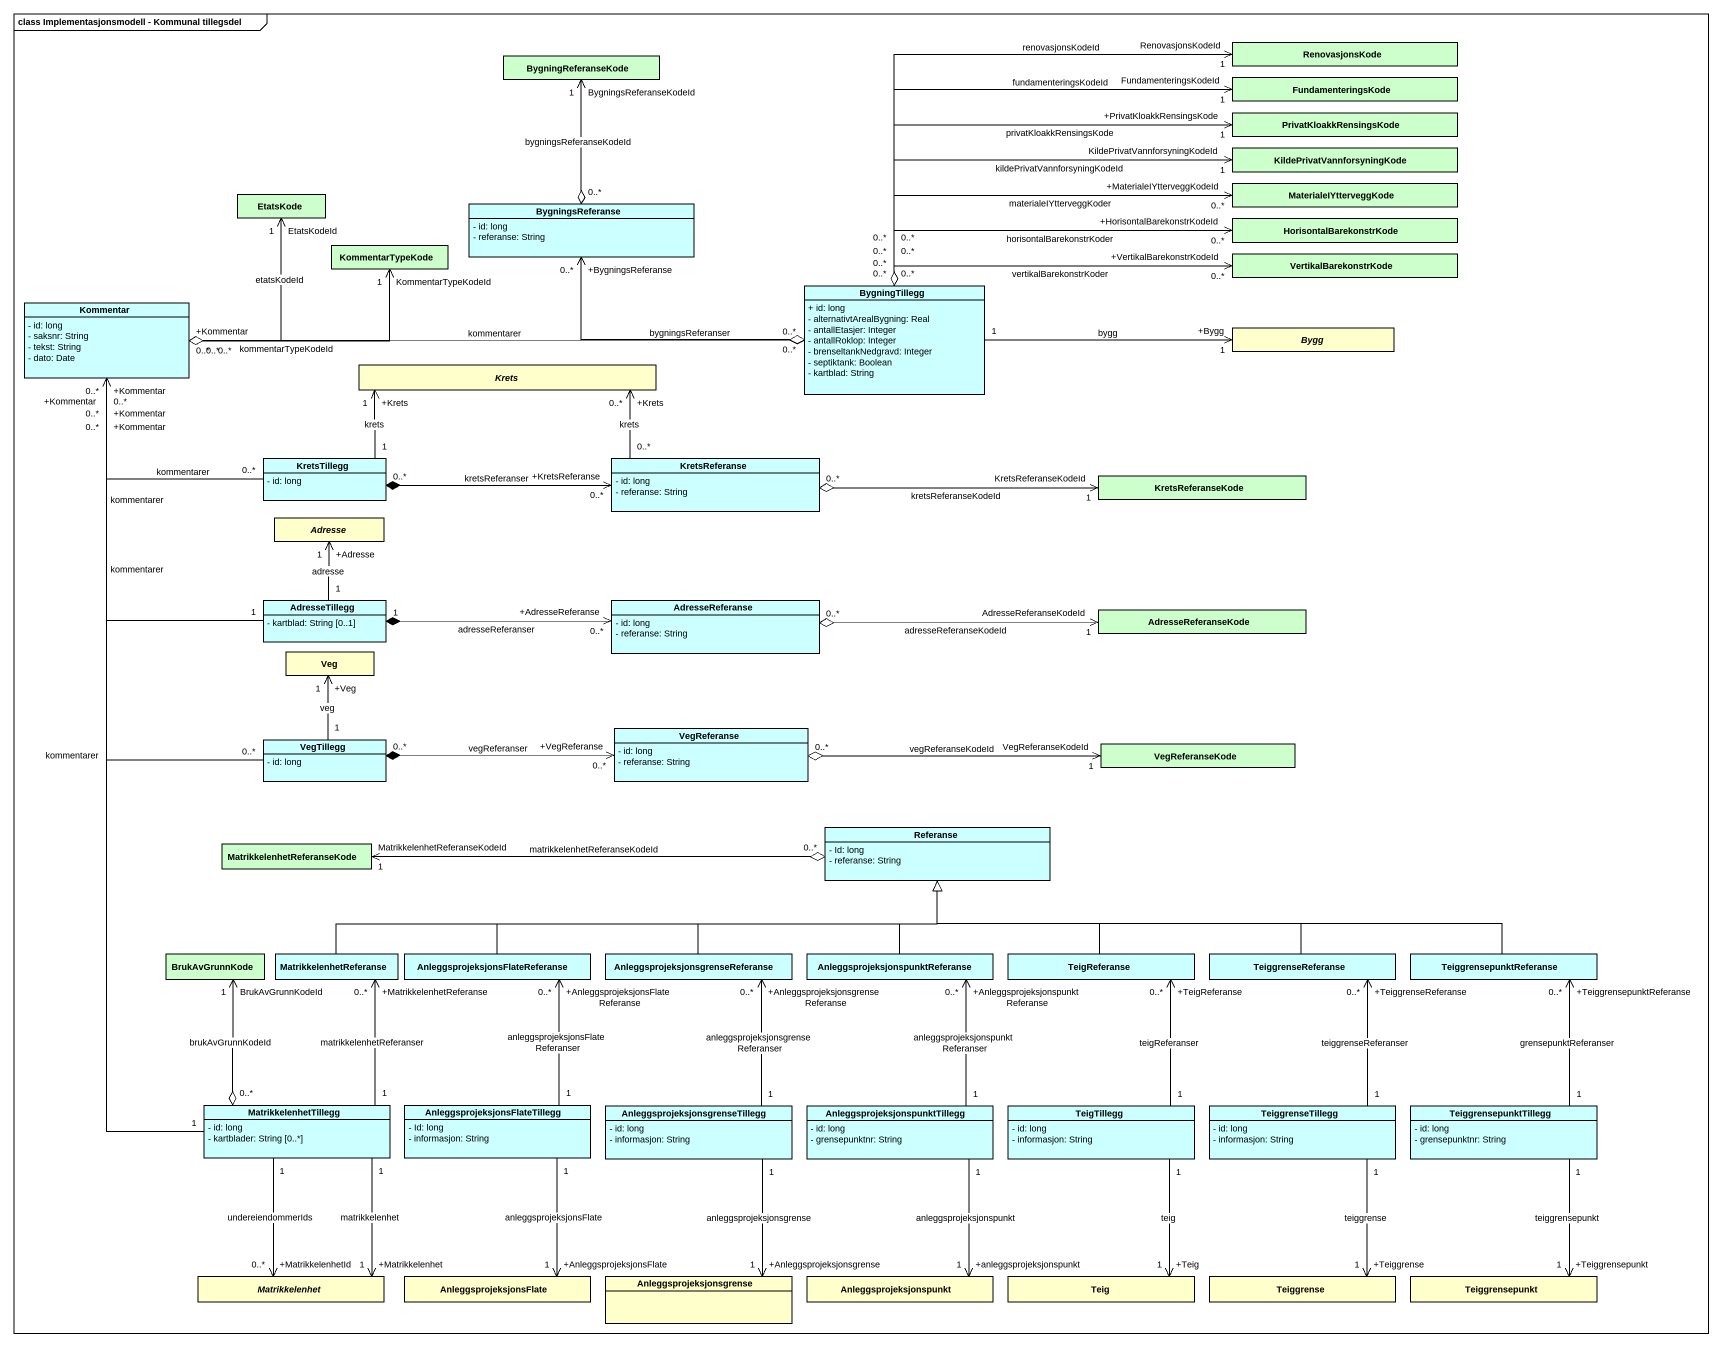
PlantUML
@startuml
mainframe class Implementasjonsmodell - Kommunal tillegsdel
hide circle
hide empty members
skinparam classAttributeIconSize 0
class BygningReferanseKode #CCFFCC
class RenovasjonsKode #CCFFCC
class FundamenteringsKode #CCFFCC
class PrivatKloakkRensingsKode #CCFFCC
class KildePrivatVannforsyningKode #CCFFCC
class EtatsKode #CCFFCC
class BygningsReferanse #CCFFFF {
  - id: long
  - referanse: String
}
class HorisontalBarekonstrKode #CCFFCC
class MaterialeIYtterveggKode #CCFFCC
class KommentarTypeKode #CCFFCC
class VertikalBarekonstrKode #CCFFCC
class BygningTillegg #CCFFFF {
  + id: long
  - alternativtArealBygning: Real
  - antallEtasjer: Integer
  - antallRoklop: Integer
  - brenseltankNedgravd: Integer
  - septiktank: Boolean
  - kartblad: String
}
class Kommentar #CCFFFF {
  - id: long
  - saksnr: String
  - tekst: String
  - dato: Date
}
abstract class Bygg
abstract class Krets
class KretsTillegg #CCFFFF {
  - id: long
}
class KretsReferanse #CCFFFF {
  - id: long
  - referanse: String
}
class KretsReferanseKode #CCFFCC
abstract class Adresse
class AdresseTillegg #CCFFFF {
  - kartblad: String [0..1]
}
class AdresseReferanse #CCFFFF {
  - id: long
  - referanse: String
}
class AdresseReferanseKode #CCFFCC
class Veg
class VegTillegg #CCFFFF {
  - id: long
}
class VegReferanse #CCFFFF {
  - id: long
  - referanse: String
}
class VegReferanseKode #CCFFCC
class Referanse #CCFFFF {
  - Id: long
  - referanse: String
}
class MatrikkelenhetReferanseKode #CCFFCC
class BrukAvGrunnKode #CCFFCC
class MatrikkelenhetReferanse #CCFFFF
class "AnleggsprojeksjonsFlateReferanse" as AnleggsprojeksjonsFlateRefer #CCFFFF
class "AnleggsprojeksjonsgrenseReferanse" as AnleggsprojeksjonsgrenseRefe #CCFFFF
class "AnleggsprojeksjonspunktReferanse" as AnleggsprojeksjonspunktRefer #CCFFFF
class TeigReferanse #CCFFFF
class TeiggrenseReferanse #CCFFFF
class TeiggrensepunktReferanse #CCFFFF
class MatrikkelenhetTillegg #CCFFFF {
  - id: long
  - kartblader: String [0..*]
}
class "AnleggsprojeksjonsFlateTillegg" as AnleggsprojeksjonsFlateTille #CCFFFF {
  - Id: long
  - informasjon: String
}
class "AnleggsprojeksjonsgrenseTillegg" as AnleggsprojeksjonsgrenseTill #CCFFFF {
  - id: long
  - informasjon: String
}
class "AnleggsprojeksjonspunktTillegg" as AnleggsprojeksjonspunktTille #CCFFFF {
  - id: long
  - grensepunktnr: String
}
class TeigTillegg #CCFFFF {
  - id: long
  - informasjon: String
}
class TeiggrenseTillegg #CCFFFF {
  - id: long
  - informasjon: String
}
class TeiggrensepunktTillegg #CCFFFF {
  - id: long
  - grensepunktnr: String
}
abstract class Matrikkelenhet
class AnleggsprojeksjonsFlate
class Anleggsprojeksjonsgrense
class Anleggsprojeksjonspunkt
class Teig
class Teiggrense
class Teiggrensepunkt
BygningsReferanse "0..*" o-up-> "BygningsReferanseKodeId\n1" BygningReferanseKode : bygningsReferanseKodeId
BygningTillegg "0..*" o-up-> "RenovasjonsKodeId\n1" RenovasjonsKode : renovasjonsKodeId
BygningTillegg "0..*" o-right-> "FundamenteringsKodeId\n1" FundamenteringsKode : fundamenteringsKodeId
BygningTillegg "0..*" o-right-> "+PrivatKloakkRensingsKode\n1" PrivatKloakkRensingsKode : privatKloakkRensingsKode
BygningTillegg "0..*" o-right-> "KildePrivatVannforsyningKodeId\n1" KildePrivatVannforsyningKode : kildePrivatVannforsyningKodeId
BygningTillegg "0..*" o-left-> "+BygningsReferanse\n0..*" BygningsReferanse : bygningsReferanser
BygningTillegg "0..*" o-right-> "+HorisontalBarekonstrKodeId\n0..*" HorisontalBarekonstrKode : horisontalBarekonstrKoder
BygningTillegg "0..*" o-right-> "+MaterialeIYtterveggKodeId\n0..*" MaterialeIYtterveggKode : materialeIYtterveggKoder
BygningTillegg "0..*" o-right-> "+VertikalBarekonstrKodeId\n0..*" VertikalBarekonstrKode : vertikalBarekonstrKoder
BygningTillegg "0..*" o-left-> "+Kommentar\n0..*" Kommentar : kommentarer
BygningTillegg "1" -right-> "+Bygg\n1" Bygg : bygg
Kommentar "0..*" o-up-> "EtatsKodeId\n1" EtatsKode : etatsKodeId
Kommentar "0..*" o-right-> "KommentarTypeKodeId\n1" KommentarTypeKode : kommentarTypeKodeId
KretsTillegg "0..*" -up-> "+Kommentar\n0..*" Kommentar : kommentarer
KretsTillegg "1" -right-> "+Krets\n1" Krets : krets
KretsTillegg "0..*" *-right-> "+KretsReferanse\n0..*" KretsReferanse : kretsReferanser
KretsReferanse "0..*" -left-> "+Krets\n0..*" Krets : krets
KretsReferanse "0..*" o-right-> "KretsReferanseKodeId\n1" KretsReferanseKode : kretsReferanseKodeId
AdresseTillegg "1" -up-> "+Kommentar\n0..*" Kommentar : kommentarer
AdresseTillegg "1" -up-> "+Adresse\n1" Adresse : adresse
AdresseTillegg "1" *-right-> "+AdresseReferanse\n0..*" AdresseReferanse : adresseReferanser
AdresseReferanse "0..*" o-right-> "AdresseReferanseKodeId\n1" AdresseReferanseKode : adresseReferanseKodeId
VegTillegg "0..*" -up-> "+Kommentar\n0..*" Kommentar : kommentarer
VegTillegg "1" -up-> "+Veg\n1" Veg : veg
VegTillegg "0..*" *-right-> "+VegReferanse\n0..*" VegReferanse : vegReferanser
VegReferanse "0..*" o-right-> "VegReferanseKodeId\n1" VegReferanseKode : vegReferanseKodeId
Referanse "0..*" o-left-> "MatrikkelenhetReferanseKodeId\n1" MatrikkelenhetReferanseKode : matrikkelenhetReferanseKodeId
MatrikkelenhetReferanse -right-|> Referanse
AnleggsprojeksjonsFlateRefer -right-|> Referanse
AnleggsprojeksjonsgrenseRefe -right-|> Referanse
AnleggsprojeksjonspunktRefer -up-|> Referanse
TeigReferanse -up-|> Referanse
TeiggrenseReferanse -left-|> Referanse
TeiggrensepunktReferanse -left-|> Referanse
MatrikkelenhetTillegg "1" -up-> "+Kommentar\n0..*" Kommentar : kommentarer
MatrikkelenhetTillegg "0..*" o-up-> "BrukAvGrunnKodeId\n1" BrukAvGrunnKode : brukAvGrunnKodeId
MatrikkelenhetTillegg "1" -up-> "+MatrikkelenhetReferanse\n0..*" MatrikkelenhetReferanse : matrikkelenhetReferanser
MatrikkelenhetTillegg "1" --> "+Matrikkelenhet\n1" Matrikkelenhet : matrikkelenhet
MatrikkelenhetTillegg "1" --> "+MatrikkelenhetId\n0..*" Matrikkelenhet : undereiendommerIds
AnleggsprojeksjonsFlateTille "1" -up-> "+AnleggsprojeksjonsFlateReferanse\n0..*" AnleggsprojeksjonsFlateRefer : anleggsprojeksjonsFlateReferanser
AnleggsprojeksjonsFlateTille "1" --> "+AnleggsprojeksjonsFlate\n1" AnleggsprojeksjonsFlate : anleggsprojeksjonsFlate
AnleggsprojeksjonsgrenseTill "1" -up-> "+AnleggsprojeksjonsgrenseReferanse\n0..*" AnleggsprojeksjonsgrenseRefe : anleggsprojeksjonsgrenseReferanser
AnleggsprojeksjonsgrenseTill "1" --> "+Anleggsprojeksjonsgrense\n1" Anleggsprojeksjonsgrense : anleggsprojeksjonsgrense
AnleggsprojeksjonspunktTille "1" -up-> "+AnleggsprojeksjonspunktReferanse\n0..*" AnleggsprojeksjonspunktRefer : anleggsprojeksjonspunktReferanser
AnleggsprojeksjonspunktTille "1" --> "+anleggsprojeksjonspunkt\n1" Anleggsprojeksjonspunkt : anleggsprojeksjonspunkt
TeigTillegg "1" -up-> "+TeigReferanse\n0..*" TeigReferanse : teigReferanser
TeigTillegg "1" --> "+Teig\n1" Teig : teig
TeiggrenseTillegg "1" -up-> "+TeiggrenseReferanse\n0..*" TeiggrenseReferanse : teiggrenseReferanser
TeiggrenseTillegg "1" --> "+Teiggrense\n1" Teiggrense : teiggrense
TeiggrensepunktTillegg "1" -up-> "+TeiggrensepunktReferanse\n0..*" TeiggrensepunktReferanse : grensepunktReferanser
TeiggrensepunktTillegg "1" --> "+Teiggrensepunkt\n1" Teiggrensepunkt : teiggrensepunkt
@enduml
